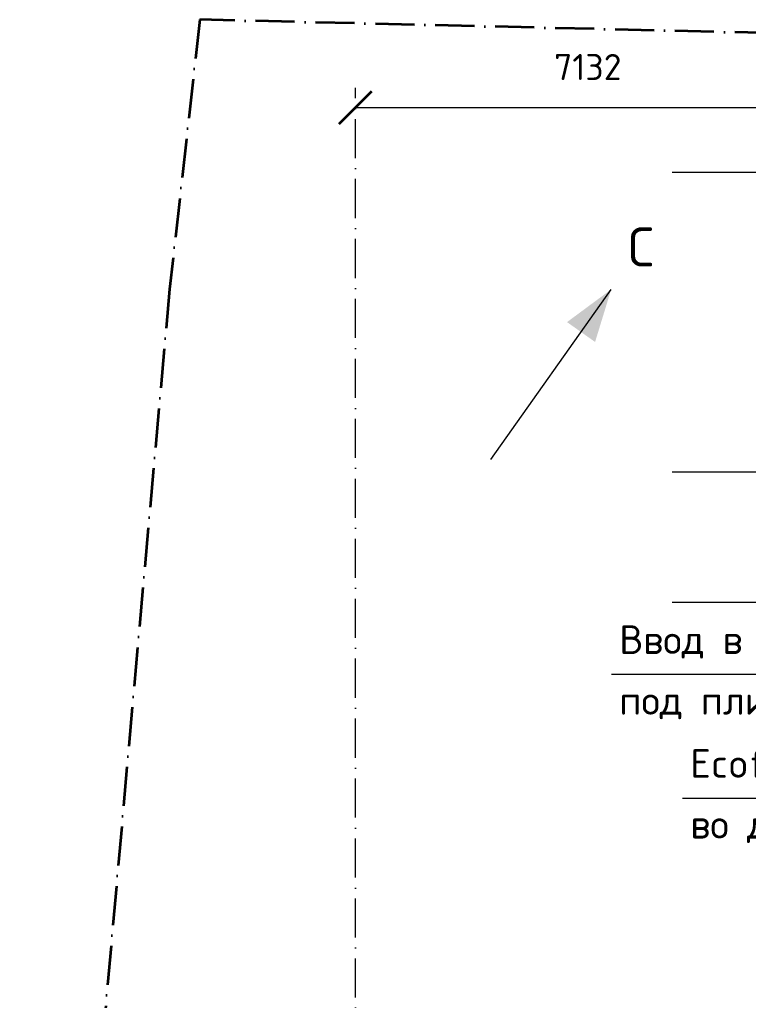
# Model space of a CAD drawing. Header units: millimetres. Extents: x -5158 to 26660, y -6019 to 34600.
# Drawn here: x -5158 to 6032, y 18896 to 33947 of the extents above; entities that cross this region are included whole.
import ezdxf
from ezdxf.enums import TextEntityAlignment as Align

# ---------------------------------------------------------------- set-up
doc = ezdxf.new("R2010")
doc.units = ezdxf.units.MM
doc.linetypes.add('ОВ_ШП', pattern=[460, 300, -80, 0, -80])
doc.linetypes.add('Осевая 12-2-2', pattern=[16, 12, -2, 0, -2])
for name, color, linetype, lineweight in [('S-GRID', 8, 'Continuous', 13), ('АР_подложка', 8, 'Continuous', 13), ('ОВ_выноски', 7, 'Continuous', 18), ('ОВ_марки', 7, 'Continuous', 18), ('ОВ_размеры', 7, 'Continuous', 13), ('ОВ_текст', 7, 'Continuous', 18)]:
    doc.layers.add(name, color=color, linetype=linetype, lineweight=lineweight)
doc.styles.add('GOST', font='isocpeur.ttf', dxfattribs={"width": 0.9})

# ---------------------------------------------------------------- blocks, each defined once
blk = doc.blocks.new('АР_Баня_план')
at = {"layer": 'S-GRID', "linetype": 'Осевая 12-2-2'}
for p, q in [((18268, 11273), (-102, 11273)), ((18268, 6673), (-102, 6673)), ((18268, 4673), (-102, 4673))]:
    blk.add_line(p, q, dxfattribs=at)

msp = doc.modelspace()

# ---------------------------------------------------------------- hatches: boundary and pattern name
at = {"layer": 'ОВ_текст'}
msp.add_hatch(color=7, dxfattribs=at).paths.add_polyline_path([(3925, 29806), (3247, 29305), (3678, 29000)])

# ---------------------------------------------------------------- linework, layer by layer
at = {"layer": 'ОВ_выноски'}
msp.add_lwpolyline([(3929, 23900), (18900, 23900)], dxfattribs=at)
at = {"layer": 'ОВ_размеры', "color": 1, "linetype": 'ОВ_ШП', "lineweight": 35, "ltscale": 2}
msp.add_lwpolyline([(-5158, -5700), (23846, -5700), (24617, 11476), (26202, 28604), (26660, 33260), (-2391, 33947), (-2855, 29812), (-4341, 13156)], close=True, dxfattribs=at)
at = {"layer": 'ОВ_размеры', "lineweight": 35}
msp.add_lwpolyline([(-250, 32350), (250, 32850)], dxfattribs=at)
at = {"layer": 'ОВ_размеры', "linetype": 'ОВ_ШП', "ltscale": 2}
msp.add_lwpolyline([(0, 17100), (0, 32900)], dxfattribs=at)
at = {"layer": 'ОВ_размеры'}
msp.add_lwpolyline([(0, 32600), (7132, 32600)], dxfattribs=at)
at = {"layer": 'ОВ_текст'}
msp.add_lwpolyline([(2075, 27194), (3925, 29806)], dxfattribs=at)

# ---------------------------------------------------------------- block references
at = {"layer": 'АР_подложка'}
msp.add_blockref('АР_Баня_план', (4964, 20327), dxfattribs=at)

# ---------------------------------------------------------------- texts
at = {"layer": 'ОВ_марки', "style": 'GOST'}
msp.add_text('Ввод в баню: с/у б3, у КШ-Б1 — узел 1, л. 13', height=440, dxfattribs=at).set_placement((4049, 24080), align=Align.BOTTOM_LEFT)
msp.add_text('под плитой крыльца бани — в футляре (согласовать с КР)', height=440, dxfattribs=at).set_placement((4049, 23720), align=Align.TOP_LEFT)
at = {"layer": 'ОВ_размеры', "style": 'GOST'}
msp.add_text('7132', height=400, dxfattribs=at).set_placement((3566, 32900), align=Align.BOTTOM_CENTER)
at = {"layer": 'ОВ_текст', "style": 'GOST'}
msp.add_text('С', height=600, dxfattribs=at).set_placement((4387, 30459), align=Align.MIDDLE_CENTER)

# ---------------------------------------------------------------- next in the draw order: wipeouts: each hides what was drawn before it
msp.add_wipeout([(5020, 21270), (18900, 21270), (18900, 22730), (5020, 22730)])

# ---------------------------------------------------------------- next in the draw order: linework, layer by layer
at = {"layer": 'ОВ_выноски'}
msp.add_lwpolyline([(5020, 22000), (18900, 22000)], dxfattribs=at)

# ---------------------------------------------------------------- next in the draw order: texts
at = {"layer": 'ОВ_марки', "style": 'GOST'}
msp.add_text('Ecoflex Quattro: L≈16,6 м', height=440, dxfattribs=at).set_placement((5140, 22180), align=Align.BOTTOM_LEFT)
msp.add_text('во дворе верх 185,00 (≈1,65 м) — ниже дренажа и К2', height=440, dxfattribs=at).set_placement((5140, 21820), align=Align.TOP_LEFT)

doc.saveas('drawing.dxf')
